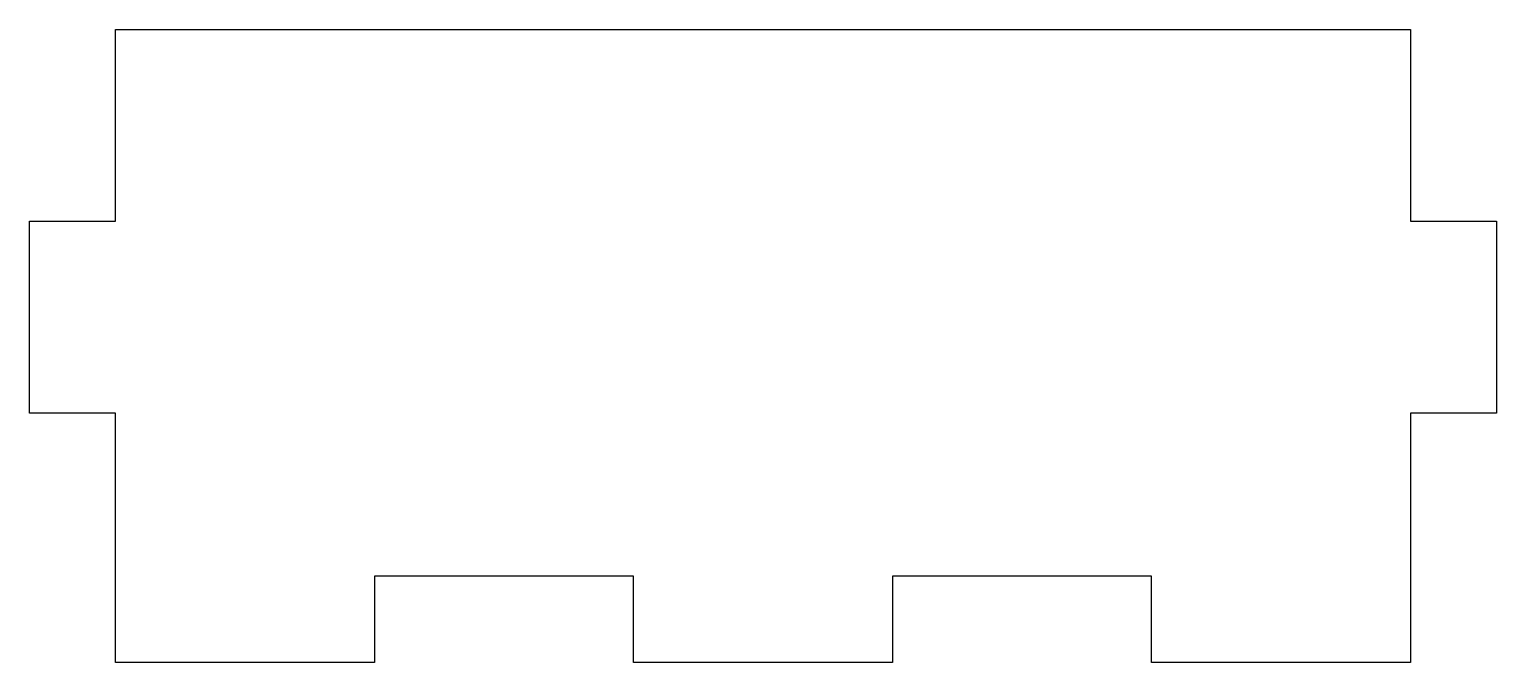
# Model space of a CAD drawing. Header units: millimetres. Extents: x -3 to 48, y 0.9 to 22.9.
import ezdxf

# ---------------------------------------------------------------- set-up
doc = ezdxf.new("R2010")
doc.units = ezdxf.units.MM
doc.layers.get('0').update_dxf_attribs({"linetype": 'CONTINUOUS'})

msp = doc.modelspace()

# ---------------------------------------------------------------- linework, layer by layer
msp.add_lwpolyline([(18, 0.898), (18, 3.898), (9, 3.898), (9, 0.898), (0, 0.898), (0, 9.564), (-3, 9.564), (-3, 16.231), (0, 16.231), (0, 22.898), (45, 22.898), (45, 16.231), (48, 16.231), (48, 9.564), (45, 9.564), (45, 0.898), (36, 0.898), (36, 3.898), (27, 3.898), (27, 0.898)], close=True)

doc.saveas('drawing.dxf')
